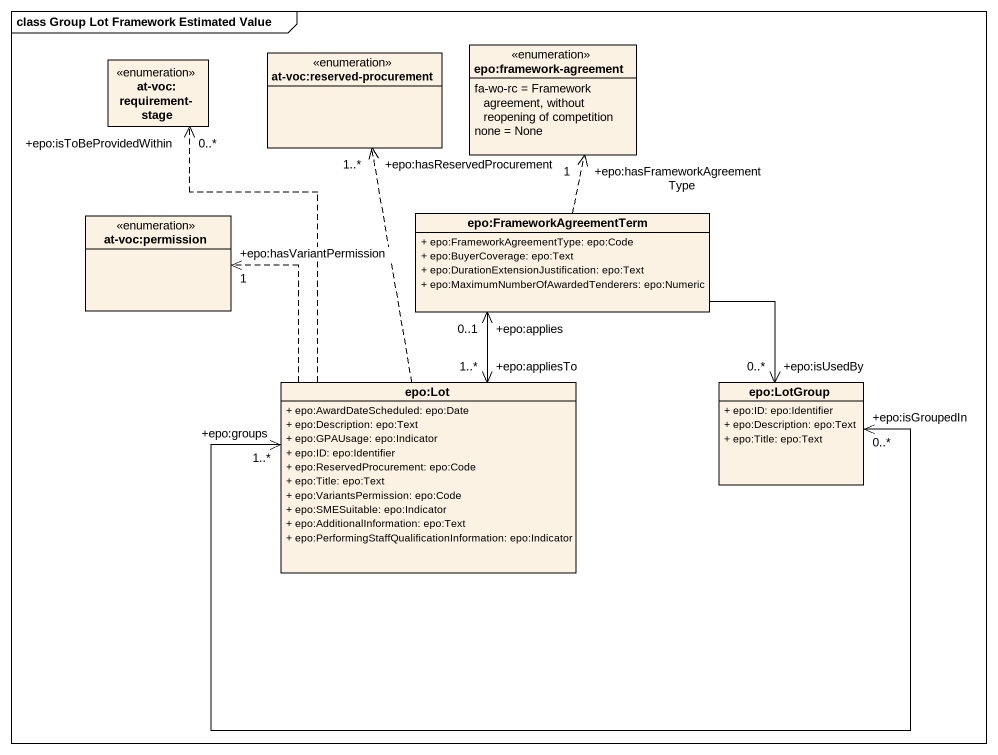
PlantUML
@startuml
mainframe class Group Lot Framework Estimated Value
hide circle
hide empty members
skinparam classAttributeIconSize 0
enum "at-voc:requirement-stage" as at_voc_requirement_stage
enum "at-voc:reserved-procurement" as at_voc_reserved_procurement
enum "epo:framework-agreement" as epo_framework_agreement {
  fa-wo-rc = Framework agreement, without reopening of competition
  none = None
}
enum "at-voc:permission" as at_voc_permission
class "epo:FrameworkAgreementTerm" as epo_FrameworkAgreementTerm {
  + epo:FrameworkAgreementType: epo:Code
  + epo:BuyerCoverage: epo:Text
  + epo:DurationExtensionJustification: epo:Text
  + epo:MaximumNumberOfAwardedTenderers: epo:Numeric
}
class "epo:Lot" as epo_Lot {
  + epo:AwardDateScheduled: epo:Date
  + epo:Description: epo:Text
  + epo:GPAUsage: epo:Indicator
  + epo:ID: epo:Identifier
  + epo:ReservedProcurement: epo:Code
  + epo:Title: epo:Text
  + epo:VariantsPermission: epo:Code
  + epo:SMESuitable: epo:Indicator
  + epo:AdditionalInformation: epo:Text
  + epo:PerformingStaffQualificationInformation: epo:Indicator
}
class "epo:LotGroup" as epo_LotGroup {
  + epo:ID: epo:Identifier
  + epo:Description: epo:Text
  + epo:Title: epo:Text
}
epo_FrameworkAgreementTerm .up.> "+epo:hasFrameworkAgreementType\n1" epo_framework_agreement
epo_FrameworkAgreementTerm "+epo:applies\n0..1" <--> "+epo:appliesTo\n1..*" epo_Lot
epo_FrameworkAgreementTerm --> "+epo:isUsedBy\n0..*" epo_LotGroup
epo_Lot .up.> "+epo:isToBeProvidedWithin\n0..*" at_voc_requirement_stage
epo_Lot .up.> "+epo:hasReservedProcurement\n1..*" at_voc_reserved_procurement
epo_Lot .up.> "+epo:hasVariantPermission\n1" at_voc_permission
epo_Lot "+epo:groups\n1..*" <-right-> "+epo:isGroupedIn\n0..*" epo_LotGroup
@enduml
